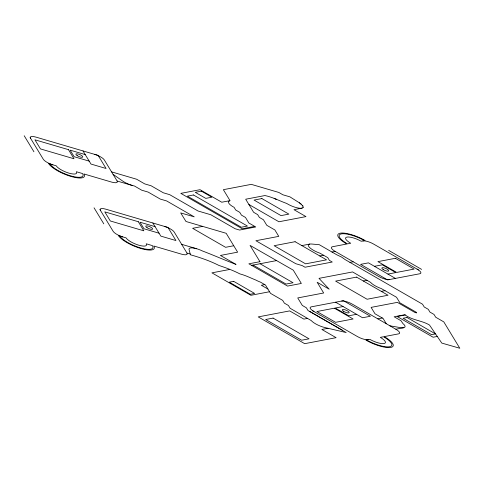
<?xml version="1.0" encoding="UTF-8"?>
<svg xmlns="http://www.w3.org/2000/svg" width="484" height="484" viewBox="0 0 484 484"><rect width="100%" height="100%" fill="white"/><g stroke="black" fill="none" stroke-linecap="round" stroke-linejoin="round"><path stroke-width="0.73" d="M248.867 204.454L278.917 221.769L305.973 216.602L293.988 209.693L302.27 208.084L303.202 207.279M303.166 207.418L302.772 205.767M302.052 208.138L301.841 208.193A11.211 3.225 22.9 0 1 286.673 203.443C279.413 200.866 272.613 197.133 264.917 195.548L245.691 199.22L253.628 212.288L257.669 214.624L259.363 217.407L263.405 219.736L266.787 225.302L274.876 229.96L278.766 236.367L255.909 240.729L295.791 263.713L302.197 265.595L305.023 267.228L332.254 262.026L329.398 260.38L327.759 257.627L320.063 253.247A11.211 3.225 22.9 0 1 310.232 248.08A11.211 3.225 22.9 0 1 309.324 244.178L309.82 244.069A11.211 3.225 22.9 0 1 311.787 244.039L319.265 244.692L336.743 254.766L341.625 257.107L345.159 259.618L422.538 304.212L424.226 306.989L428.273 309.324L429.961 312.107L434.009 314.437L435.697 317.22L443.792 321.884L459.8 348.25L441.789 343.083L429.508 325.048C421.836 320.354 412.138 320.384 404.878 314.727L394.139 316.778L401.012 320.741L402.918 323.554A11.211 3.225 22.9 0 1 403.729 327.71L403.178 327.789A11.211 3.225 22.9 0 1 400.226 327.595L389.923 325.817M276.612 199.214L276.007 199.329L274.144 198.258M202.657 226.391L192.62 228.303L225.586 247.306L233.742 245.745M254.735 226.391L242.254 228.775L180.816 193.37L200.019 189.698L221.751 202.221L229.773 200.697M301.822 245.594L309.681 244.093M229.204 269.546L211.931 272.849L250.893 295.3L269.552 291.737M251.577 265.359L276.455 260.61M331.964 252.013L335.194 251.396L378.651 276.437A8.409 2.414 22.9 0 0 389.324 279.577M319.809 255.957L323.602 255.231M349.944 262.376L353.175 261.759M264.748 284.604L261.354 285.251L267.912 289.033M374.453 266.315L382.312 264.815L395.797 272.589L387.938 274.089M363.309 280.998L367.066 280.278M381.289 291.362L385.046 290.642M343.077 306.523L335.224 308.024L348.71 315.798L356.569 314.298M307.667 318.381L303.885 319.107L289.65 310.903L258.226 316.905L304.678 343.676L336.108 337.675L321.866 329.471L328.025 328.291M377.841 318.859L382.318 318M405.271 314.957L397.146 316.506L433.107 337.233L437.264 336.44M341.698 301.042A8.409 2.414 22.9 0 1 352.37 304.176L395.827 329.223L403.68 327.722M85.232 154.584L70.138 150.149L74.119 156.707L89.213 161.142M111.568 171.868L136.663 179.243L144.752 183.908L151.153 185.789L163.296 192.783L169.696 194.665L198.017 210.988L210.824 214.751L235.103 228.738L239.574 230.051L255.733 226.966L248.861 223.009L245.485 217.443L241.437 215.114L239.749 212.331L235.702 209.996L234.068 207.303C232.036 206.42 225.314 201.991 230.033 200.66L223.366 189.686L251.275 184.356L278.82 192.451L282.868 194.78L289.922 196.855L299.82 203.092L302.942 206.015M50.027 163.991A18.126 5.209 22.9 0 0 70.585 175.837A18.126 5.209 22.9 0 0 82.558 173.55L76.351 171.729A11.211 3.225 22.9 0 1 68.946 173.145A11.211 3.225 22.9 0 1 56.229 165.812L48.684 163.598A19.626 5.639 22.9 0 0 70.936 176.424A19.626 5.639 22.9 0 0 83.901 173.944L111.568 182.075A8.409 2.414 22.9 0 0 117.122 181.016L132.217 185.451M155.086 226.645L139.991 222.21L143.978 228.769L159.067 233.203M181.669 244.335L196.758 248.77M119.881 236.053A18.126 5.209 22.9 0 0 140.439 247.899A18.126 5.209 22.9 0 0 152.412 245.612L146.21 243.791A11.211 3.225 22.9 0 1 138.799 245.207A11.211 3.225 22.9 0 1 126.088 237.88L118.538 235.66A19.626 5.639 22.9 0 0 140.79 248.486A19.626 5.639 22.9 0 0 153.755 246.011L181.421 254.136A8.409 2.414 22.9 0 0 186.975 253.078L190.23 254.033M388.646 250.385L421.612 269.382M418.557 269.969L373.6 244.057A8.409 2.414 22.9 0 0 362.927 240.923M395.434 278.409L368.457 262.86L360.604 264.361L387.575 279.909L419.876 273.738A8.409 2.414 22.9 0 0 417.057 269.104M335.587 302.21L362.558 317.752L370.417 316.252L343.44 300.709L311.145 306.874A8.409 2.414 22.9 0 0 313.959 311.508M260.071 263.738L293.038 282.735L286.056 284.072L253.09 265.069M312.464 310.649L357.416 336.555A8.409 2.414 22.9 0 0 368.088 339.689M309.409 311.23L342.376 330.233M299.384 202.808L299.784 203.068M113.05 174.307L122.367 180.841A11.211 3.225 22.9 0 0 131.817 185.33L134.455 186.007L141.727 190.2L148.128 192.081L160.271 199.075L166.671 200.957L194.253 216.856L180.701 212.918L185.983 221.49L226.179 233.3L237.632 252.158L220.42 255.443L236.029 264.439C224.757 260.138 213.74 255.274 202.457 250.984A11.211 3.225 22.9 0 0 197.405 248.97L196.419 248.673A11.211 3.225 22.9 0 0 189.056 249.52L190.424 254.79C200.297 257.536 209.911 260.888 218.998 265.474C226.143 267.852 233.203 270.447 239.895 273.902C245.521 275.336 250.621 277.973 255.957 280.109C257.409 280.877 258.904 281.555 260.44 282.124L265.48 285.028L270.55 293.377L282.686 300.37L284.374 303.153L288.422 305.483L290.11 308.266L311.212 320.553A11.211 3.225 22.9 0 0 324.933 327.565L346.229 332.569L308.036 310.559L306.348 307.776L302.3 305.44L297.739 297.938L323.669 292.983L317.153 282.257L329.199 289.196L318.998 278.354L352.594 271.935L370.575 282.372A11.211 3.225 22.9 0 0 381.253 288.549L396.523 297.255L399.899 302.821L416.083 312.144L416.555 312.918L414.776 312.392L397.37 302.367L371.107 307.382L374.997 313.783L383.092 318.448L386.299 323.729M300.147 203.328L300.51 203.582M300.836 203.843L301.163 204.097M186.975 253.078L174.149 231.951A8.409 2.414 22.9 0 0 164.608 226.452M152.871 223.003L160.839 236.119L175.928 240.554L167.966 227.438L105.923 209.209A8.409 2.414 22.9 0 0 100.363 210.268M117.122 181.016L104.296 159.889A8.409 2.414 22.9 0 0 94.755 154.39M83.018 150.941L90.98 164.058L106.075 168.493L98.113 155.376L36.064 137.141A8.409 2.414 22.9 0 0 30.51 138.206M99.922 209.542L113.195 231.394A8.409 2.414 22.9 0 0 122.73 236.894M94.053 207.817L103.788 223.844M30.069 137.474L43.342 159.333A8.409 2.414 22.9 0 0 52.877 164.832M24.2 135.75L33.934 151.782M364.416 240.639A18.126 5.209 22.9 0 0 341.408 233.881A18.126 5.209 22.9 0 0 347.482 243.876L350.706 243.258A11.211 3.225 22.9 0 1 346.955 237.075A11.211 3.225 22.9 0 1 361.185 241.256L365.111 240.506A19.626 5.639 22.9 0 0 340.21 233.191A19.626 5.639 22.9 0 0 346.78 244.009L332.381 246.755A8.409 2.414 22.9 0 0 335.194 251.396M366.606 339.974A18.126 5.209 22.9 0 0 389.608 346.738A18.126 5.209 22.9 0 0 383.54 336.743L380.309 337.36A11.211 3.225 22.9 0 1 384.066 343.537A11.211 3.225 22.9 0 1 369.836 339.357L365.91 340.107A19.626 5.639 22.9 0 0 390.806 347.427A19.626 5.639 22.9 0 0 384.236 336.61L398.641 333.857A8.409 2.414 22.9 0 0 395.827 329.223M201.392 191.162L195.282 192.329L205.773 198.373L211.883 197.206L201.392 191.162M193.479 194.973L187.368 196.141L241.316 227.232L247.427 226.064L193.479 194.973M261.904 198.573L254.052 200.073L281.022 215.616L288.881 214.116L261.904 198.573M295.083 241.704L274.132 245.709L305.604 263.841L326.549 259.841L295.083 241.704M259.95 261.693L248.879 263.804L287.538 286.086L301.344 283.449L293.274 270.157L250.059 245.394L259.95 261.693M233.657 281.343L229.289 282.178L250.27 294.272L254.632 293.437L233.657 281.343M395.398 258.293L377.937 261.626L396.668 272.419L414.129 269.086L395.398 258.293M356.563 277.108L335.612 281.113L367.084 299.245L388.035 295.246L356.563 277.108M273.073 318.091L265.656 319.507L301.617 340.234L309.04 338.818L273.073 318.091M334.347 308.193L316.893 311.527L335.624 322.32L353.084 318.986L334.347 308.193M407.002 317.498L403.075 318.248L431.546 334.656L435.473 333.906L407.002 317.498M68.462 149.659L34.927 139.803L40.456 148.909L73.992 158.764L68.462 149.659M138.315 221.72L104.78 211.865L110.31 220.97L143.845 230.826L138.315 221.72M383.177 269.527A3.739 1.077 22.9 0 0 388.737 270.889A3.739 1.077 22.9 0 0 383.981 267.846A3.739 1.077 22.9 0 0 383.177 269.527M147.076 227.716A3.739 1.077 22.9 0 0 152.629 229.077A3.739 1.077 22.9 0 0 147.88 226.034A3.739 1.077 22.9 0 0 147.076 227.716M77.216 155.654A3.739 1.077 22.9 0 0 82.776 157.016A3.739 1.077 22.9 0 0 78.027 153.972A3.739 1.077 22.9 0 0 77.216 155.654M343.598 311.297A3.739 1.077 22.9 0 0 349.158 312.664A3.739 1.077 22.9 0 0 344.402 309.621A3.739 1.077 22.9 0 0 343.598 311.297"/></g></svg>
